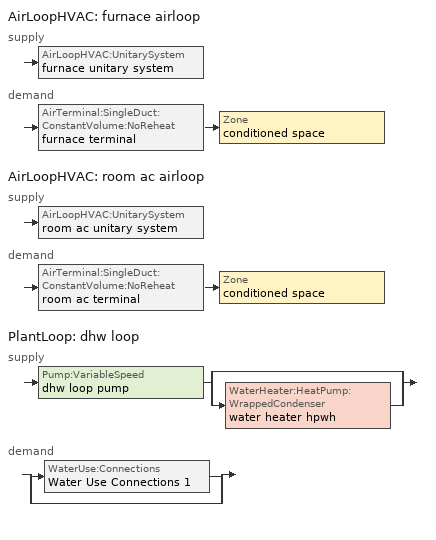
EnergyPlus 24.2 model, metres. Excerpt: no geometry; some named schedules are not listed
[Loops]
AirLoopHVAC 'furnace airloop'
 supply: AirLoopHVAC:UnitarySystem 'furnace unitary system'
 demand: AirTerminal:SingleDuct:ConstantVolume:NoReheat 'furnace terminal' > Zone 'conditioned space'
AirLoopHVAC 'room ac airloop'
 supply: AirLoopHVAC:UnitarySystem 'room ac unitary system'
 demand: AirTerminal:SingleDuct:ConstantVolume:NoReheat 'room ac terminal' > Zone 'conditioned space'
PlantLoop 'dhw loop'
 supply: Pump:VariableSpeed 'dhw loop pump' > split
  | bypass
  | WaterHeater:HeatPump:WrappedCondenser 'water heater hpwh'
 demand: split
  | WaterUse:Connections 'Water Use Connections 1'
  | bypass
[ZoneControl:Thermostat]
conditioned space Thermostat: Zone or ZoneList=conditioned space; Control Type Schedule=conditioned space Thermostat Schedule; Control 1=conditioned space temperature setpoint; Temperature Difference Between Cutout And Setpoint {deltaC}=0
[ThermostatSetpoint:DualSetpoint]
conditioned space temperature setpoint: Heating Setpoint Temperature Schedule=heating setpoint; Cooling Setpoint Temperature Schedule=cooling setpoint
[ZoneHVAC:IdealLoadsAirSystem]
ideal air system: Maximum Heating Supply Air Temperature {C}=50; Minimum Cooling Supply Air Temperature {C}=10; Maximum Heating Supply Air Humidity Ratio {kgWater/kgDryAir}=0.015; Minimum Cooling Supply Air Humidity Ratio {kgWater/kgDryAir}=0.01; Heating Limit=LimitCapacity; Maximum Sensible Heating Capacity {W}=0; Cooling Limit=NoLimit; Dehumidification Control Type=None; Humidification Control Type=None
[AirTerminal:SingleDuct:ConstantVolume:NoReheat] Availability Schedule=Always On Discrete
Name | Maximum Air Flow Rate {m3/s}
room ac terminal | 0.144416
furnace terminal | 1.13079
[Zone equipment]
conditioned space: ideal air system, room ac terminal, furnace terminal
[AirLoopHVAC] Design Return Air Flow Fraction of Supply Air Flow=1
Name | Design Supply Air Flow Rate {m3/s}
furnace airloop | 1.13079
room ac airloop | 0.144416
[Sizing:System] Type of Load to Size On=Sensible; Design Outdoor Air Flow Rate {m3/s}=Autosize; Central Heating Maximum System Air Flow Ratio=0.3; Preheat Design Temperature {C}=7; Preheat Design Humidity Ratio {kgWater/kgDryAir}=0.008; Precool Design Temperature {C}=12.8; Precool Design Humidity Ratio {kgWater/kgDryAir}=0.008; Central Cooling Design Supply Air Temperature {C}=12.8; Central Heating Design Supply Air Temperature {C}=16.7; Type of Zone Sum to Use=NonCoincident; 100% Outdoor Air in Cooling=Yes; 100% Outdoor Air in Heating=Yes; Central Cooling Design Supply Air Humidity Ratio {kgWater/kgDryAir}=0.0085; Central Heating Design Supply Air Humidity Ratio {kgWater/kgDryAir}=0.008; Cooling Supply Air Flow Rate Method=DesignDay; Cooling Supply Air Flow Rate {m3/s}=0; Cooling Supply Air Flow Rate Per Floor Area {m3/s-m2}=0.00996765; Cooling Fraction of Autosized Cooling Supply Air Flow Rate=1; Cooling Supply Air Flow Rate Per Unit Cooling Capacity {m3/s-W}=3.94755e-05; Heating Supply Air Flow Rate Method=DesignDay; Heating Supply Air Flow Rate {m3/s}=0; Heating Supply Air Flow Rate Per Floor Area {m3/s-m2}=0.00996765; Heating Fraction of Autosized Heating Supply Air Flow Rate=1; Heating Fraction of Autosized Cooling Supply Air Flow Rate=1; Heating Supply Air Flow Rate Per Unit Heating Capacity {m3/s-W}=3.15882e-05; System Outdoor Air Method=ZoneSum; Zone Maximum Outdoor Air Fraction=1; Cooling Design Capacity Method=CoolingDesignCapacity; Cooling Design Capacity {W}=Autosize; Cooling Design Capacity Per Floor Area {W/m2}=234.7; Fraction of Autosized Cooling Design Capacity=1; Heating Design Capacity Method=HeatingDesignCapacity; Heating Design Capacity {W}=Autosize; Heating Design Capacity Per Floor Area {W/m2}=157; Fraction of Autosized Heating Design Capacity=1; Central Cooling Capacity Control Method=OnOff; Occupant Diversity=Autosize
furnace airloop; room ac airloop
[AvailabilityManager:Scheduled] Schedule=Always On Discrete
furnace airloop Availability Manager; room ac airloop Availability Manager
[AirLoopHVAC:UnitarySystem] Control Type=Load; Controlling Zone or Thermostat Location=conditioned space; Dehumidification Control Type=None; Availability Schedule=Always On Discrete; Fan Placement=BlowThrough; DX Heating Coil Sizing Ratio=1; Use DOAS DX Cooling Coil=No; Minimum Supply Air Temperature {C}=2; Latent Load Control=SensibleOnlyLoadControl; No Load Supply Air Flow Rate Method=SupplyAirFlowRate; No Load Supply Air Flow Rate {m3/s}=0; No Load Supply Air Flow Rate Control Set To Low Speed=Yes; Maximum Supply Air Temperature {C}=48.8889; Maximum Outdoor Dry-Bulb Temperature for Supplemental Heater Operation {C}=21; Ancillary On-Cycle Electric Power {W}=0; Ancillary Off-Cycle Electric Power {W}=0
Name | Supply Fan | Supply Air Fan Operating Mode Schedule | Heating Coil | Cooling Supply Air Flow Rate Method | Heating Supply Air Flow Rate Method | Heating Supply Air Flow Rate {m3/s} | Cooling Coil | Cooling Supply Air Flow Rate {m3/s}
furnace unitary system | furnace supply fan | furnace auto fan schedule | furnace htg coil | None | SupplyAirFlowRate | 1.13079
room ac unitary system | room ac supply fan | room ac auto fan schedule |  | SupplyAirFlowRate | None |  | room ac clg coil | 0.144416
[Fan:SystemModel] Availability Schedule=Always On Discrete; Speed Control Method=Discrete; Electric Power Minimum Flow Rate Fraction=0.2; Design Pressure Rise {Pa}=500; Motor Efficiency=1; Motor In Air Stream Fraction=1; Design Electric Power Consumption {W}=Autosize; Design Power Sizing Method=PowerPerFlow; Electric Power Per Unit Flow Rate Per Unit Pressure {W/((m3/s)-Pa)}=1.66667; Fan Total Efficiency=0.7; Motor Loss Radiative Fraction=0; Number of Speeds=1
Name | Design Maximum Air Flow Rate {m3/s} | Electric Power Per Unit Flow Rate {W/(m3/s)} | Speed Flow Fraction 1 | Speed Electric Power Fraction 1
furnace supply fan | 1.13079 | 794.58 | 1 | 1
room ac supply fan | 0.144416 | 1e-06 | 1 | 1
water heater fan | 0.0854225 | 97.8923
[Coil:Heating:Fuel]
furnace htg coil: Availability Schedule=Always On Discrete; Fuel Type=NaturalGas; Burner Efficiency=0.925; Nominal Capacity {W}=38490.5; On Cycle Parasitic Electric Load {W}=0; Off Cycle Parasitic Fuel Load {W}=0
[Coil:Cooling:DX:SingleSpeed]
room ac clg coil: Availability Schedule=Always On Discrete; Gross Rated Total Cooling Capacity {W}=3450.33; Gross Rated Sensible Heat Ratio=0.65; Gross Rated Cooling COP {W/W}=3.10481; Rated Air Flow Rate {m3/s}=0.144462; Rated Evaporator Fan Power Per Volume Flow Rate 2017 {W/(m3/s)}=773.3; Rated Evaporator Fan Power Per Volume Flow Rate 2023 {W/(m3/s)}=934.4; Total Cooling Capacity Function of Temperature Curve=Cool-CAP-fT1; Total Cooling Capacity Function of Flow Fraction Curve=Cool-CAP-fFF1; Energy Input Ratio Function of Temperature Curve=Cool-EIR-fT1; Energy Input Ratio Function of Flow Fraction Curve=Cool-EIR-fFF1; Part Load Fraction Correlation Curve=Cool-PLF-fPLR1; Minimum Outdoor Dry-Bulb Temperature for Compressor Operation {C}=-25; Nominal Time for Condensate Removal to Begin {s}=1000; Ratio of Initial Moisture Evaporation Rate and Steady State Latent Capacity=1.5; Maximum Cycling Rate {cycles/hr}=3; Latent Capacity Time Constant {s}=45; Condenser Type=AirCooled; Evaporative Condenser Effectiveness=0.9; Evaporative Condenser Air Flow Rate {m3/s}=Autosize; Evaporative Condenser Pump Rated Power Consumption {W}=Autosize; Crankcase Heater Capacity {W}=0; Maximum Outdoor Dry-Bulb Temperature for Crankcase Heater Operation {C}=10; Basin Heater Capacity {W/K}=0; Basin Heater Setpoint Temperature {C}=2
[PlantLoop]
dhw loop: Fluid Type=Water; Plant Equipment Operation Scheme=dhw loop Operation Schemes; Maximum Loop Temperature {C}=100; Minimum Loop Temperature {C}=0; Maximum Loop Flow Rate {m3/s}=0.01; Minimum Loop Flow Rate {m3/s}=0; Plant Loop Volume {m3}=0.003; Load Distribution Scheme=Optimal; Plant Loop Demand Calculation Scheme=SingleSetpoint; Common Pipe Simulation=None
[Sizing:Plant]
dhw loop: Loop Type=Heating; Design Loop Exit Temperature {C}=51.6667; Loop Design Temperature Difference {deltaC}=5.55556; Sizing Option=NonCoincident; Zone Timesteps in Averaging Window=1; Coincident Sizing Factor Mode=None
[Pump:VariableSpeed]
dhw loop pump: Design Maximum Flow Rate {m3/s}=0.01; Design Pump Head {Pa}=1; Design Power Consumption {W}=0; Motor Efficiency=0.85; Fraction of Motor Inefficiencies to Fluid Stream=0; Coefficient 1 of the Part Load Performance Curve=0; Coefficient 2 of the Part Load Performance Curve=1; Coefficient 3 of the Part Load Performance Curve=0; Coefficient 4 of the Part Load Performance Curve=0; Design Minimum Flow Rate {m3/s}=0; Pump Control Type=Intermittent; Skin Loss Radiative Fraction=0.5; Design Power Sizing Method=PowerPerFlowPerPressure; Design Electric Power per Unit Flow Rate {W/(m3/s)}=348701.1; Design Shaft Power per Unit Flow Rate per Unit Head {W/((m3/s)-Pa)}=1.28205; Design Minimum Flow Rate Fraction=0
[WaterHeater:Stratified]
water heater tank: Tank Volume {m3}=0.27255; Tank Height {m}=1.5975; Tank Shape=VerticalCylinder; Maximum Temperature Limit {C}=90; Heater Priority Control=MasterSlave; Heater 1 Setpoint Temperature Schedule=water heater TopElementSetpoint; Heater 1 Deadband Temperature Difference {deltaC}=18.5; Heater 1 Capacity {W}=4500.11; Heater 1 Height {m}=1.26469; Heater 2 Setpoint Temperature Schedule=water heater BottomElementSetpoint; Heater 2 Deadband Temperature Difference {deltaC}=3.89; Heater 2 Capacity {W}=4500.11; Heater 2 Height {m}=0.332813; Heater Fuel Type=Electricity; Heater Thermal Efficiency=1; Off Cycle Parasitic Fuel Consumption Rate {W}=3; Off Cycle Parasitic Fuel Type=Electricity; Off Cycle Parasitic Heat Fraction to Tank=0; Off Cycle Parasitic Height {m}=0; On Cycle Parasitic Fuel Consumption Rate {W}=3; On Cycle Parasitic Fuel Type=Electricity; On Cycle Parasitic Heat Fraction to Tank=0; On Cycle Parasitic Height {m}=0; Ambient Temperature Indicator=Schedule; Ambient Temperature Schedule=water heater Tamb act; Uniform Skin Loss Coefficient per Unit Area to Ambient Temperature {W/m2-K}=0.92499; Skin Loss Fraction to Zone=1; Off Cycle Flue Loss Coefficient to Ambient Temperature {W/K}=0; Off Cycle Flue Loss Fraction to Zone=1; Use Side Effectiveness=1; Use Side Inlet Height {m}=0; Use Side Outlet Height {m}=Autocalculate; Source Side Effectiveness=1; Source Side Inlet Height {m}=0; Source Side Outlet Height {m}=0; Inlet Mode=Fixed; Use Side Design Flow Rate {m3/s}=0.00453494; Source Side Design Flow Rate {m3/s}=0; Indirect Water Heating Recovery Time {hr}=1.5; Number of Nodes=6; Additional Destratification Conductivity {W/m-K}=0; Node 1 Additional Loss Coefficient {W/K}=0; Node 2 Additional Loss Coefficient {W/K}=0; Node 3 Additional Loss Coefficient {W/K}=0; Node 4 Additional Loss Coefficient {W/K}=0; Node 5 Additional Loss Coefficient {W/K}=0; Node 6 Additional Loss Coefficient {W/K}=0
[WaterHeater:Sizing]
water heater tank: Design Mode=PeakDraw; Time Storage Can Meet Peak Draw {hr}=0.538503; Time for Tank Recovery {hr}=0; Nominal Tank Volume for Autosizing Plant Connections {m3}=1
[WaterHeater:HeatPump:WrappedCondenser]
water heater hpwh: Compressor Setpoint Temperature Schedule=water heater setpoint; Dead Band Temperature Difference {deltaC}=3.89; Condenser Bottom Location {m}=0.0665625; Condenser Top Location {m}=0.865313; Evaporator Air Flow Rate {m3/s}=0.0854225; Inlet Air Configuration=Schedule; Inlet Air Temperature Schedule=water heater Tamb act; Inlet Air Humidity Schedule=water heater RHamb act; Tank=water heater tank; DX Coil=water heater coil; Minimum Inlet Air Temperature for Compressor Operation {C}=5.55556; Maximum Inlet Air Temperature for Compressor Operation {C}=48.8889; Compressor Location=Schedule; Compressor Ambient Temperature Schedule=water heater Tamb act; Fan=water heater fan; Fan Placement=DrawThrough; On Cycle Parasitic Electric Load {W}=0; Off Cycle Parasitic Electric Load {W}=0; Parasitic Heat Rejection Location=Outdoors; Inlet Air Mixer Schedule=Always On Discrete; Tank Element Control Logic=MutuallyExclusive; Control Sensor 1 Height In Stratified Tank {m}=1.26469; Control Sensor 1 Weight=0.75; Control Sensor 2 Height In Stratified Tank {m}=0.465938
[Coil:WaterHeating:AirToWaterHeatPump:Wrapped]
water heater coil: Rated Heating Capacity {W}=2149.38; Rated COP {W/W}=4.299056; Rated Sensible Heat Ratio=0.88; Rated Evaporator Inlet Air Dry-Bulb Temperature {C}=19.7222; Rated Evaporator Inlet Air Wet-Bulb Temperature {C}=13.561; Rated Condenser Water Temperature {C}=48.89; Rated Evaporator Air Flow Rate {m3/s}=0.0854225; Evaporator Fan Power Included in Rated COP=Yes; Crankcase Heater Capacity {W}=0; Maximum Ambient Temperature for Crankcase Heater Operation {C}=0; Evaporator Air Temperature Type for Curve Objects=WetBulbTemperature; Heating Capacity Function of Temperature Curve=HPWH-Cap-fT; Heating Capacity Function of Air Flow Fraction Curve=HPWH-Htg-Cap-FF; Heating COP Function of Temperature Curve=HPWH-COP-fT; Heating COP Function of Air Flow Fraction Curve=HPWH-Htg-COP-FF; Part Load Fraction Correlation Curve=HPWH-COP-fPLR
[SetpointManager:Scheduled]
Setpoint Manager Scheduled 1: Control Variable=Temperature; Schedule=dhw temp
[WaterUse:Connections]
Water Use Connections 1: Drain Water Heat Exchanger Type=None; Drain Water Heat Exchanger Destination=Plant; Water Use Equipment Name 1=dhw fixtures; Water Use Equipment Name 2=dhw distribution waste; Water Use Equipment Name 3=clothes washer; Water Use Equipment Name 4=dishwasher
[WaterUse:Equipment]
Name | Peak Flow Rate {m3/s} | Flow Rate Fraction Schedule | Target Temperature Schedule
dhw fixtures | 3.01418e-05 | hot_water_fixtures | mixed water temperature schedule
dhw distribution waste | 8.18776e-06 | hot_water_fixtures | mixed water temperature schedule
clothes washer | 6.13301e-06 | hot_water_clothes_washer
dishwasher | 4.33983e-06 | hot_water_dishwasher
[PlantEquipmentOperationSchemes]
dhw loop Operation Schemes: Control Scheme Object Type 1=PlantEquipmentOperation:HeatingLoad; Control Scheme Name 1=dhw loop Heating Operation Scheme; Control Scheme Schedule Name 1=Always On Discrete
[PlantEquipmentOperation:HeatingLoad]
dhw loop Heating Operation Scheme: Load Range Lower Limit 1 {W}=0; Load Range Upper Limit 1 {W}=1000000000; Range Equipment List Name 1=dhw loop Heating Equipment List
[PlantEquipmentList]
dhw loop Heating Equipment List: WaterHeater:HeatPump:WrappedCondenser, water heater hpwh
[ElectricLoadCenter:Storage:LiIonNMCBattery]
Vehicle1 li ion: Availability Schedule=Always On Discrete; Radiative Fraction=0; Lifetime Model=None; Number of Cells in Series=15; Number of Strings in Parallel=652; Initial Fractional State of Charge=0.95; DC to DC Charging Efficiency=1; Battery Mass {kg}=1035.54; Battery Surface Area {m2}=6.79322; Battery Specific Heat Capacity {J/kg-K}=1500; Heat Transfer Coefficient Between Battery and Ambient {W/m2-K}=7.5; Fully Charged Cell Voltage {V}=3.342; Cell Voltage at End of Exponential Zone {V}=3.342; Cell Voltage at End of Nominal Zone {V}=3.342; Default Nominal Cell Voltage {V}=3.342; Fully Charged Cell Capacity {Ah}=3.2; Fraction of Cell Capacity Removed at the End of Exponential Zone=0.8075; Fraction of Cell Capacity Removed at the End of Nominal Zone=0.976875; Charge Rate at Which Voltage vs Capacity Curve Was Generated=1; Battery Cell Internal Electrical Resistance {ohms}=0.002
[ElectricLoadCenter:Storage:Converter]
Vehicle1 li ion converter: Availability Schedule=Always On Discrete; Power Conversion Efficiency Method=SimpleFixed; Simple Fixed Efficiency=1; Ancillary Power Consumed In Standby {W}=0; Radiative Fraction=0
[ElectricLoadCenter:Distribution]
Vehicle1 elec load center dist: Electrical Buss Type=AlternatingCurrentWithStorage; Electrical Storage Object=Vehicle1 li ion; Storage Operation Scheme=TrackChargeDischargeSchedules; Storage Converter Object=Vehicle1 li ion converter; Maximum Storage State of Charge Fraction=0.95; Minimum Storage State of Charge Fraction=0.15; Design Storage Control Charge Power {W}=1600; Storage Charge Power Fraction Schedule=electric_vehicle_charging; Design Storage Control Discharge Power {W}=13807.3; Storage Discharge Power Fraction Schedule=electric_vehicle_discharging
[EnergyManagementSystem:GlobalVariable]
furnace_airloop_0_DuctImbalLkExhFanEquivCond
furnace_airloop_0_DuctImbalLkExhFanEquivDZ
furnace_airloop_0_DuctImbalLkSupFanEquivCond
furnace_airloop_0_DuctImbalLkSupFanEquivDZ
furnace_airloop_0_DZ_T
furnace_airloop_0_DZ_W
furnace_airloop_0_RetCondToDZ
furnace_airloop_0_RetCondToRP
furnace_airloop_0_RetLatLkToRP
furnace_airloop_0_RetSensLkToRP
furnace_airloop_0_SupCondToDZ
furnace_airloop_0_SupCondToLv
furnace_airloop_0_SupLatLkToCond
furnace_airloop_0_SupLatLkToDZ
furnace_airloop_0_SupSensLkToCond
furnace_airloop_0_SupSensLkToDZ
furnace_airloop_0_ZoneMixCondToDZ
furnace_airloop_0_ZoneMixDZToCond
furnace_airloop_AH_MFR
furnace_airloop_AH_Tout
furnace_airloop_AH_VFR
furnace_airloop_AH_Wout
furnace_airloop_Fan_RTF
furnace_airloop_RA_T
furnace_airloop_Ra_W
infil_program_Qfan
infil_program_Qinf
natural_vent_program_Qnv
natural_vent_program_Qwhf
room_ac_airloop_Fan_RTF
[EnergyManagementSystem:InternalVariable] Internal Data Type=Fan Maximum Mass Flow Rate
Name | Internal Data Index Key
furnace_airloop_max_sup_fan_mfr | furnace supply fan
room_ac_airloop_max_sup_fan_mfr | room ac supply fan
[EnergyManagementSystem:Sensor]
Name | Output:Variable or Output:Meter Index Key | Output:Variable or Output:Meter
airflow_gain | infil flow | Infiltration Sensible Heat Gain Energy
airflow_gain_1 | natural vent flow | Infiltration Sensible Heat Gain Energy
airflow_gain_2 | whole house fan flow | Infiltration Sensible Heat Gain Energy
airflow_loss | infil flow | Infiltration Sensible Heat Loss Energy
airflow_loss_1 | natural vent flow | Infiltration Sensible Heat Loss Energy
airflow_loss_2 | whole house fan flow | Infiltration Sensible Heat Loss Energy
charge_sch_sensor | electric_vehicle_charging | Schedule Value
clg_load_cond |  | Cooling:EnergyTransfer:Zone:CONDITIONED SPACE
clg_load_duct |  | Cooling:EnergyTransfer:Zone:FURNACE AIRLOOP RET AIR ZONE
clg_sp_s; clg_sp_s_1 | cooling setpoint | Schedule Value
clothes_dryer_exhaust_0_sch_s | clothes_dryer | Schedule Value
conditioned_space_clg_unmet_s | conditioned space | Zone Cooling Setpoint Not Met Time
conditioned_space_htg_unmet_s | conditioned space | Zone Heating Setpoint Not Met Time
cool_season | cooling season schedule | Schedule Value
discharge_sch_sensor | electric_vehicle_discharging | Schedule Value
ducts_conv | furnace airloop_0 RetCondToRP | Other Equipment Convective Heating Energy
ducts_conv_1 | furnace airloop_0 RetLatLkToRP | Other Equipment Convective Heating Energy
ducts_conv_2 | furnace airloop_0 RetSensLkToRP | Other Equipment Convective Heating Energy
ducts_conv_3 | furnace airloop_0 SupCondToLv | Other Equipment Convective Heating Energy
ducts_conv_4 | furnace airloop_0 SupLatLkToCond | Other Equipment Convective Heating Energy
ducts_conv_5 | furnace airloop_0 SupSensLkToCond | Other Equipment Convective Heating Energy
ducts_rad | furnace airloop_0 RetCondToRP | Other Equipment Radiant Heating Energy
ducts_rad_1 | furnace airloop_0 RetLatLkToRP | Other Equipment Radiant Heating Energy
ducts_rad_2 | furnace airloop_0 RetSensLkToRP | Other Equipment Radiant Heating Energy
ducts_rad_3 | furnace airloop_0 SupCondToLv | Other Equipment Radiant Heating Energy
ducts_rad_4 | furnace airloop_0 SupLatLkToCond | Other Equipment Radiant Heating Energy
ducts_rad_5 | furnace airloop_0 SupSensLkToCond | Other Equipment Radiant Heating Energy
duct_mix_gain; duct_mix_gain_1 | conditioned space | Zone Mixing Sensible Heat Gain Energy
duct_mix_loss; duct_mix_loss_1 | conditioned space | Zone Mixing Sensible Heat Loss Energy
fridge_tin_s; tin_s; tin_s_1; water_heater_amb_temp | conditioned space | Zone Mean Air Temperature
furnace_airloop_AH_MFR_s | Node 15 | System Node Mass Flow Rate
furnace_airloop_AH_Tout_s | Node 15 | System Node Temperature
furnace_airloop_AH_VFR_s | Node 15 | System Node Current Density Volume Flow Rate
furnace_airloop_AH_Wout_s | Node 15 | System Node Humidity Ratio
furnace_airloop_Fan_RTF_s | furnace supply fan | Fan Runtime Fraction
furnace_airloop_RA_T_s | Node 18 | System Node Temperature
furnace_airloop_Ra_W_s | Node 18 | System Node Humidity Ratio
furnace_htg_coil_s | furnace htg coil | Heating Coil Heating Energy
furnace_supply_fan_s | furnace supply fan | Fan Electricity Energy
htg_load_cond |  | Heating:EnergyTransfer:Zone:CONDITIONED SPACE
htg_load_duct |  | Heating:EnergyTransfer:Zone:FURNACE AIRLOOP RET AIR ZONE
htg_sp_s; htg_sp_s_1 | heating setpoint | Schedule Value
ig_ee_conv | ceiling fan | Electric Equipment Convective Heating Energy
ig_ee_conv_1 | clothes dryer | Electric Equipment Convective Heating Energy
ig_ee_conv_10 | whole house fan | Electric Equipment Convective Heating Energy
ig_ee_conv_2 | clothes washer | Electric Equipment Convective Heating Energy
ig_ee_conv_3 | cooking range | Electric Equipment Convective Heating Energy
ig_ee_conv_4 | dishwasher | Electric Equipment Convective Heating Energy
ig_ee_conv_5 | fridge | Electric Equipment Convective Heating Energy
ig_ee_conv_6 | misc permanent spa heater | Electric Equipment Convective Heating Energy
ig_ee_conv_7 | misc permanent spa pump | Electric Equipment Convective Heating Energy
ig_ee_conv_8 | misc plug loads | Electric Equipment Convective Heating Energy
ig_ee_conv_9 | misc tv | Electric Equipment Convective Heating Energy
ig_ee_rad | ceiling fan | Electric Equipment Radiant Heating Energy
ig_ee_rad_1 | clothes dryer | Electric Equipment Radiant Heating Energy
ig_ee_rad_10 | whole house fan | Electric Equipment Radiant Heating Energy
ig_ee_rad_2 | clothes washer | Electric Equipment Radiant Heating Energy
ig_ee_rad_3 | cooking range | Electric Equipment Radiant Heating Energy
ig_ee_rad_4 | dishwasher | Electric Equipment Radiant Heating Energy
ig_ee_rad_5 | fridge | Electric Equipment Radiant Heating Energy
ig_ee_rad_6 | misc permanent spa heater | Electric Equipment Radiant Heating Energy
ig_ee_rad_7 | misc permanent spa pump | Electric Equipment Radiant Heating Energy
ig_ee_rad_8 | misc plug loads | Electric Equipment Radiant Heating Energy
ig_ee_rad_9 | misc tv | Electric Equipment Radiant Heating Energy
ig_lgt_conv | interior lighting | Lights Convective Heating Energy
ig_lgt_rad | interior lighting | Lights Radiant Heating Energy
ig_lgt_vis | interior lighting | Lights Visible Radiation Heating Energy
ig_oe_conv | clothes dryer 1 | Other Equipment Convective Heating Energy
ig_oe_conv_1 | cooking range 1 | Other Equipment Convective Heating Energy
ig_oe_conv_2 | general water use latent | Other Equipment Convective Heating Energy
ig_oe_conv_3 | general water use sensible | Other Equipment Convective Heating Energy
ig_oe_conv_4 | water heater energy adjustment1 | Other Equipment Convective Heating Energy
ig_oe_conv_5 | water heater lat | Other Equipment Convective Heating Energy
ig_oe_conv_6 | water heater sens | Other Equipment Convective Heating Energy
ig_oe_rad | clothes dryer 1 | Other Equipment Radiant Heating Energy
ig_oe_rad_1 | cooking range 1 | Other Equipment Radiant Heating Energy
ig_oe_rad_2 | general water use latent | Other Equipment Radiant Heating Energy
ig_oe_rad_3 | general water use sensible | Other Equipment Radiant Heating Energy
ig_oe_rad_4 | water heater energy adjustment1 | Other Equipment Radiant Heating Energy
ig_oe_rad_5 | water heater lat | Other Equipment Radiant Heating Energy
ig_oe_rad_6 | water heater sens | Other Equipment Radiant Heating Energy
ig_ppl_conv | occupants | People Convective Heating Energy
ig_ppl_rad | occupants | People Radiant Heating Energy
im_conv | furniture mass conditioned space 1 | Surface Inside Face Convection Heat Gain Energy
im_conv_1 | partition wall mass | Surface Inside Face Convection Heat Gain Energy
im_ig | furniture mass conditioned space 1 | Surface Inside Face Internal Gains Radiation Heat Gain Energy
im_ig_1 | partition wall mass | Surface Inside Face Internal Gains Radiation Heat Gain Energy
im_lgt | furniture mass conditioned space 1 | Surface Inside Face Lights Radiation Heat Gain Energy
im_lgt_1 | partition wall mass | Surface Inside Face Lights Radiation Heat Gain Energy
im_sol | furniture mass conditioned space 1 | Surface Inside Face Solar Radiation Heat Gain Energy
im_sol_1 | partition wall mass | Surface Inside Face Solar Radiation Heat Gain Energy
im_surf | furniture mass conditioned space 1 | Surface Inside Face Net Surface Thermal Radiation Heat Gain Energy
im_surf_1 | partition wall mass | Surface Inside Face Net Surface Thermal Radiation Heat Gain Energy
mech_vent_bath_fan_0_sch_s | mech vent bath fan 0 schedule | Schedule Value
mech_vent_range_fan_0_sch_s | mech vent range fan 0 schedule | Schedule Value
mv_conv | mech vent bath fan 0 | Electric Equipment Convective Heating Energy
mv_conv_1 | mech vent house fan | Electric Equipment Convective Heating Energy
mv_conv_2 | mech vent house fan cfis | Electric Equipment Convective Heating Energy
mv_conv_3 | mech vent range fan 0 | Electric Equipment Convective Heating Energy
mv_conv_4 | mech vent house fan latent load | Other Equipment Convective Heating Energy
mv_conv_5 | mech vent house fan sensible load | Other Equipment Convective Heating Energy
mv_rad | mech vent bath fan 0 | Electric Equipment Radiant Heating Energy
mv_rad_1 | mech vent house fan | Electric Equipment Radiant Heating Energy
mv_rad_2 | mech vent house fan cfis | Electric Equipment Radiant Heating Energy
mv_rad_3 | mech vent range fan 0 | Electric Equipment Radiant Heating Energy
mv_rad_4 | mech vent house fan latent load | Other Equipment Radiant Heating Energy
mv_rad_5 | mech vent house fan sensible load | Other Equipment Radiant Heating Energy
natural_vent_s | natural vent schedule | Schedule Value
out_pb_s |  | Site Outdoor Air Barometric Pressure
out_wt_s |  | Site Outdoor Air Humidity Ratio
room_ac_airloop_Fan_RTF_s | room ac supply fan | Fan Runtime Fraction
room_ac_clg_coil_s | room ac clg coil | Cooling Coil Total Cooling Energy
room_ac_supply_fan_s | room ac supply fan | Fan Electricity Energy
site_temp | Environment | Site Outdoor Air Drybulb Temperature
site_vw_s |  | Site Wind Speed
soc_sensor | Vehicle1 li ion | Electric Storage Charge Fraction
ss_back_out | Window1 | Surface Window Shortwave from Zone Back Out Window Heat Transfer Rate
ss_back_out_1 | Window10 | Surface Window Shortwave from Zone Back Out Window Heat Transfer Rate
ss_back_out_10 | Window6 | Surface Window Shortwave from Zone Back Out Window Heat Transfer Rate
ss_back_out_11 | Window7 | Surface Window Shortwave from Zone Back Out Window Heat Transfer Rate
ss_back_out_12 | Window8 | Surface Window Shortwave from Zone Back Out Window Heat Transfer Rate
ss_back_out_13 | Window9 | Surface Window Shortwave from Zone Back Out Window Heat Transfer Rate
ss_back_out_2 | Window11 | Surface Window Shortwave from Zone Back Out Window Heat Transfer Rate
ss_back_out_3 | Window12 | Surface Window Shortwave from Zone Back Out Window Heat Transfer Rate
ss_back_out_4 | Window13 | Surface Window Shortwave from Zone Back Out Window Heat Transfer Rate
ss_back_out_5 | Window14 | Surface Window Shortwave from Zone Back Out Window Heat Transfer Rate
ss_back_out_6 | Window2 | Surface Window Shortwave from Zone Back Out Window Heat Transfer Rate
ss_back_out_7 | Window3 | Surface Window Shortwave from Zone Back Out Window Heat Transfer Rate
ss_back_out_8 | Window4 | Surface Window Shortwave from Zone Back Out Window Heat Transfer Rate
ss_back_out_9 | Window5 | Surface Window Shortwave from Zone Back Out Window Heat Transfer Rate
ss_conv | Door1 | Surface Inside Face Convection Heat Gain Energy
ss_conv_1 | Window1 | Surface Inside Face Convection Heat Gain Energy
ss_conv_10 | Window5 | Surface Inside Face Convection Heat Gain Energy
ss_conv_11 | Window6 | Surface Inside Face Convection Heat Gain Energy
ss_conv_12 | Window7 | Surface Inside Face Convection Heat Gain Energy
ss_conv_13 | Window8 | Surface Inside Face Convection Heat Gain Energy
ss_conv_14 | Window9 | Surface Inside Face Convection Heat Gain Energy
ss_conv_2 | Window10 | Surface Inside Face Convection Heat Gain Energy
ss_conv_3 | Window11 | Surface Inside Face Convection Heat Gain Energy
ss_conv_4 | Window12 | Surface Inside Face Convection Heat Gain Energy
ss_conv_5 | Window13 | Surface Inside Face Convection Heat Gain Energy
ss_conv_6 | Window14 | Surface Inside Face Convection Heat Gain Energy
ss_conv_7 | Window2 | Surface Inside Face Convection Heat Gain Energy
ss_conv_8 | Window3 | Surface Inside Face Convection Heat Gain Energy
ss_conv_9 | Window4 | Surface Inside Face Convection Heat Gain Energy
ss_ig | Door1 | Surface Inside Face Internal Gains Radiation Heat Gain Energy
ss_ig_1 | Window1 | Surface Inside Face Internal Gains Radiation Heat Gain Energy
ss_ig_10 | Window5 | Surface Inside Face Internal Gains Radiation Heat Gain Energy
ss_ig_11 | Window6 | Surface Inside Face Internal Gains Radiation Heat Gain Energy
ss_ig_12 | Window7 | Surface Inside Face Internal Gains Radiation Heat Gain Energy
ss_ig_13 | Window8 | Surface Inside Face Internal Gains Radiation Heat Gain Energy
ss_ig_14 | Window9 | Surface Inside Face Internal Gains Radiation Heat Gain Energy
ss_ig_2 | Window10 | Surface Inside Face Internal Gains Radiation Heat Gain Energy
ss_ig_3 | Window11 | Surface Inside Face Internal Gains Radiation Heat Gain Energy
ss_ig_4 | Window12 | Surface Inside Face Internal Gains Radiation Heat Gain Energy
ss_ig_5 | Window13 | Surface Inside Face Internal Gains Radiation Heat Gain Energy
ss_ig_6 | Window14 | Surface Inside Face Internal Gains Radiation Heat Gain Energy
ss_ig_7 | Window2 | Surface Inside Face Internal Gains Radiation Heat Gain Energy
ss_ig_8 | Window3 | Surface Inside Face Internal Gains Radiation Heat Gain Energy
ss_ig_9 | Window4 | Surface Inside Face Internal Gains Radiation Heat Gain Energy
ss_lgt | Door1 | Surface Inside Face Lights Radiation Heat Gain Energy
ss_sol | Door1 | Surface Inside Face Solar Radiation Heat Gain Energy
ss_surf | Door1 | Surface Inside Face Net Surface Thermal Radiation Heat Gain Energy
ss_surf_1 | Window1 | Surface Inside Face Net Surface Thermal Radiation Heat Gain Energy
ss_surf_10 | Window5 | Surface Inside Face Net Surface Thermal Radiation Heat Gain Energy
ss_surf_11 | Window6 | Surface Inside Face Net Surface Thermal Radiation Heat Gain Energy
ss_surf_12 | Window7 | Surface Inside Face Net Surface Thermal Radiation Heat Gain Energy
ss_surf_13 | Window8 | Surface Inside Face Net Surface Thermal Radiation Heat Gain Energy
ss_surf_14 | Window9 | Surface Inside Face Net Surface Thermal Radiation Heat Gain Energy
ss_surf_2 | Window10 | Surface Inside Face Net Surface Thermal Radiation Heat Gain Energy
ss_surf_3 | Window11 | Surface Inside Face Net Surface Thermal Radiation Heat Gain Energy
ss_surf_4 | Window12 | Surface Inside Face Net Surface Thermal Radiation Heat Gain Energy
ss_surf_5 | Window13 | Surface Inside Face Net Surface Thermal Radiation Heat Gain Energy
ss_surf_6 | Window14 | Surface Inside Face Net Surface Thermal Radiation Heat Gain Energy
ss_surf_7 | Window2 | Surface Inside Face Net Surface Thermal Radiation Heat Gain Energy
ss_surf_8 | Window3 | Surface Inside Face Net Surface Thermal Radiation Heat Gain Energy
ss_surf_9 | Window4 | Surface Inside Face Net Surface Thermal Radiation Heat Gain Energy
ss_trans_in | Window1 | Surface Window Transmitted Solar Radiation Rate
ss_trans_in_1 | Window10 | Surface Window Transmitted Solar Radiation Rate
ss_trans_in_10 | Window6 | Surface Window Transmitted Solar Radiation Rate
ss_trans_in_11 | Window7 | Surface Window Transmitted Solar Radiation Rate
ss_trans_in_12 | Window8 | Surface Window Transmitted Solar Radiation Rate
ss_trans_in_13 | Window9 | Surface Window Transmitted Solar Radiation Rate
ss_trans_in_2 | Window11 | Surface Window Transmitted Solar Radiation Rate
ss_trans_in_3 | Window12 | Surface Window Transmitted Solar Radiation Rate
ss_trans_in_4 | Window13 | Surface Window Transmitted Solar Radiation Rate
ss_trans_in_5 | Window14 | Surface Window Transmitted Solar Radiation Rate
ss_trans_in_6 | Window2 | Surface Window Transmitted Solar Radiation Rate
ss_trans_in_7 | Window3 | Surface Window Transmitted Solar Radiation Rate
ss_trans_in_8 | Window4 | Surface Window Transmitted Solar Radiation Rate
ss_trans_in_9 | Window5 | Surface Window Transmitted Solar Radiation Rate
ss_trans_out | Window1 | Surface Inside Face Initial Transmitted Diffuse Transmitted Out Window Solar Radiation Rate
ss_trans_out_1 | Window10 | Surface Inside Face Initial Transmitted Diffuse Transmitted Out Window Solar Radiation Rate
ss_trans_out_10 | Window6 | Surface Inside Face Initial Transmitted Diffuse Transmitted Out Window Solar Radiation Rate
ss_trans_out_11 | Window7 | Surface Inside Face Initial Transmitted Diffuse Transmitted Out Window Solar Radiation Rate
ss_trans_out_12 | Window8 | Surface Inside Face Initial Transmitted Diffuse Transmitted Out Window Solar Radiation Rate
ss_trans_out_13 | Window9 | Surface Inside Face Initial Transmitted Diffuse Transmitted Out Window Solar Radiation Rate
ss_trans_out_2 | Window11 | Surface Inside Face Initial Transmitted Diffuse Transmitted Out Window Solar Radiation Rate
ss_trans_out_3 | Window12 | Surface Inside Face Initial Transmitted Diffuse Transmitted Out Window Solar Radiation Rate
ss_trans_out_4 | Window13 | Surface Inside Face Initial Transmitted Diffuse Transmitted Out Window Solar Radiation Rate
ss_trans_out_5 | Window14 | Surface Inside Face Initial Transmitted Diffuse Transmitted Out Window Solar Radiation Rate
ss_trans_out_6 | Window2 | Surface Inside Face Initial Transmitted Diffuse Transmitted Out Window Solar Radiation Rate
ss_trans_out_7 | Window3 | Surface Inside Face Initial Transmitted Diffuse Transmitted Out Window Solar Radiation Rate
ss_trans_out_8 | Window4 | Surface Inside Face Initial Transmitted Diffuse Transmitted Out Window Solar Radiation Rate
ss_trans_out_9 | Window5 | Surface Inside Face Initial Transmitted Diffuse Transmitted Out Window Solar Radiation Rate
s_conv | Floor1 | Surface Inside Face Convection Heat Gain Energy
s_conv_1 | Floor2 | Surface Inside Face Convection Heat Gain Energy
s_conv_10 | Wall8 | Surface Inside Face Convection Heat Gain Energy
s_conv_2 | inferred conditioned ceiling | Surface Inside Face Convection Heat Gain Energy
s_conv_3 | inferred conditioned floor | Surface Inside Face Convection Heat Gain Energy
s_conv_4 | Roof1 | Surface Inside Face Convection Heat Gain Energy
s_conv_5 | Wall3 | Surface Inside Face Convection Heat Gain Energy
s_conv_6 | Wall4 | Surface Inside Face Convection Heat Gain Energy
s_conv_7 | Wall5 | Surface Inside Face Convection Heat Gain Energy
s_conv_8 | Wall6 | Surface Inside Face Convection Heat Gain Energy
s_conv_9 | Wall7 | Surface Inside Face Convection Heat Gain Energy
s_ig | Floor1 | Surface Inside Face Internal Gains Radiation Heat Gain Energy
s_ig_1 | Floor2 | Surface Inside Face Internal Gains Radiation Heat Gain Energy
s_ig_10 | Wall8 | Surface Inside Face Internal Gains Radiation Heat Gain Energy
s_ig_2 | inferred conditioned ceiling | Surface Inside Face Internal Gains Radiation Heat Gain Energy
s_ig_3 | inferred conditioned floor | Surface Inside Face Internal Gains Radiation Heat Gain Energy
s_ig_4 | Roof1 | Surface Inside Face Internal Gains Radiation Heat Gain Energy
s_ig_5 | Wall3 | Surface Inside Face Internal Gains Radiation Heat Gain Energy
s_ig_6 | Wall4 | Surface Inside Face Internal Gains Radiation Heat Gain Energy
s_ig_7 | Wall5 | Surface Inside Face Internal Gains Radiation Heat Gain Energy
s_ig_8 | Wall6 | Surface Inside Face Internal Gains Radiation Heat Gain Energy
s_ig_9 | Wall7 | Surface Inside Face Internal Gains Radiation Heat Gain Energy
s_lgt | Floor1 | Surface Inside Face Lights Radiation Heat Gain Energy
s_lgt_1 | Floor2 | Surface Inside Face Lights Radiation Heat Gain Energy
s_lgt_10 | Wall8 | Surface Inside Face Lights Radiation Heat Gain Energy
s_lgt_2 | inferred conditioned ceiling | Surface Inside Face Lights Radiation Heat Gain Energy
s_lgt_3 | inferred conditioned floor | Surface Inside Face Lights Radiation Heat Gain Energy
s_lgt_4 | Roof1 | Surface Inside Face Lights Radiation Heat Gain Energy
s_lgt_5 | Wall3 | Surface Inside Face Lights Radiation Heat Gain Energy
s_lgt_6 | Wall4 | Surface Inside Face Lights Radiation Heat Gain Energy
s_lgt_7 | Wall5 | Surface Inside Face Lights Radiation Heat Gain Energy
s_lgt_8 | Wall6 | Surface Inside Face Lights Radiation Heat Gain Energy
s_lgt_9 | Wall7 | Surface Inside Face Lights Radiation Heat Gain Energy
s_sol | Floor1 | Surface Inside Face Solar Radiation Heat Gain Energy
s_sol_1 | Floor2 | Surface Inside Face Solar Radiation Heat Gain Energy
s_sol_10 | Wall8 | Surface Inside Face Solar Radiation Heat Gain Energy
s_sol_2 | inferred conditioned ceiling | Surface Inside Face Solar Radiation Heat Gain Energy
s_sol_3 | inferred conditioned floor | Surface Inside Face Solar Radiation Heat Gain Energy
s_sol_4 | Roof1 | Surface Inside Face Solar Radiation Heat Gain Energy
s_sol_5 | Wall3 | Surface Inside Face Solar Radiation Heat Gain Energy
s_sol_6 | Wall4 | Surface Inside Face Solar Radiation Heat Gain Energy
s_sol_7 | Wall5 | Surface Inside Face Solar Radiation Heat Gain Energy
s_sol_8 | Wall6 | Surface Inside Face Solar Radiation Heat Gain Energy
s_sol_9 | Wall7 | Surface Inside Face Solar Radiation Heat Gain Energy
s_surf | Floor1 | Surface Inside Face Net Surface Thermal Radiation Heat Gain Energy
s_surf_1 | Floor2 | Surface Inside Face Net Surface Thermal Radiation Heat Gain Energy
s_surf_10 | Wall8 | Surface Inside Face Net Surface Thermal Radiation Heat Gain Energy
s_surf_2 | inferred conditioned ceiling | Surface Inside Face Net Surface Thermal Radiation Heat Gain Energy
s_surf_3 | inferred conditioned floor | Surface Inside Face Net Surface Thermal Radiation Heat Gain Energy
s_surf_4 | Roof1 | Surface Inside Face Net Surface Thermal Radiation Heat Gain Energy
s_surf_5 | Wall3 | Surface Inside Face Net Surface Thermal Radiation Heat Gain Energy
s_surf_6 | Wall4 | Surface Inside Face Net Surface Thermal Radiation Heat Gain Energy
s_surf_7 | Wall5 | Surface Inside Face Net Surface Thermal Radiation Heat Gain Energy
s_surf_8 | Wall6 | Surface Inside Face Net Surface Thermal Radiation Heat Gain Energy
s_surf_9 | Wall7 | Surface Inside Face Net Surface Thermal Radiation Heat Gain Energy
tout_s | conditioned space | Zone Outdoor Air Drybulb Temperature
water_heater_amb_rh | conditioned space | Zone Air Relative Humidity
water_heater_coil_energy | water heater coil | Cooling Coil Water Heating Electricity Rate
water_heater_fan_energy; water_heater_fan_pwr | water heater fan | Fan Electricity Rate
water_heater_lat_cool | water heater coil | Cooling Coil Latent Cooling Rate
water_heater_sens_cool | water heater coil | Cooling Coil Sensible Cooling Rate
water_heater_tank_energy | water heater tank | Water Heater Electricity Rate
water_heater_tank_off_cycle_parasitic | water heater tank | Water Heater Off Cycle Parasitic Electricity Rate
water_heater_tank_on_cycle_parasitic | water heater tank | Water Heater On Cycle Parasitic Electricity Rate
water_heater_tl | water heater tank | Water Heater Heat Loss Rate
water_heater_T_set | water heater setpoint | Schedule Value
win_s | conditioned space | Zone Air Humidity Ratio
[EnergyManagementSystem:Actuator]
Name | Actuated Component Unique | Actuated Component Type | Actuated Component Control Type
battery_charge_power_act | Vehicle1 elec load center dist | Electrical Storage | Power Charge Rate
battery_discharge_power_act | Vehicle1 elec load center dist | Electrical Storage | Power Draw Rate
crawlspace_vented_1_duct_leakage_imbalance_infil_flow_act | crawlspace_vented 1 duct leakage imbalance infil flow | Zone Infiltration | Air Exchange Flow Rate
fridge_schedule_act | fridge schedule | Schedule:Constant | Schedule Value
furnace_airloop_0_RetCondToDZ_act | furnace airloop_0 RetCondToDZ | OtherEquipment | Power Level
furnace_airloop_0_RetCondToRP_act | furnace airloop_0 RetCondToRP | OtherEquipment | Power Level
furnace_airloop_0_RetLatLkToRP_act | furnace airloop_0 RetLatLkToRP | OtherEquipment | Power Level
furnace_airloop_0_RetSensLkToRP_act | furnace airloop_0 RetSensLkToRP | OtherEquipment | Power Level
furnace_airloop_0_SupCondToDZ_act | furnace airloop_0 SupCondToDZ | OtherEquipment | Power Level
furnace_airloop_0_SupCondToLv_act | furnace airloop_0 SupCondToLv | OtherEquipment | Power Level
furnace_airloop_0_SupLatLkToCond_act | furnace airloop_0 SupLatLkToCond | OtherEquipment | Power Level
furnace_airloop_0_SupLatLkToDZ_act | furnace airloop_0 SupLatLkToDZ | OtherEquipment | Power Level
furnace_airloop_0_SupSensLkToCond_act | furnace airloop_0 SupSensLkToCond | OtherEquipment | Power Level
furnace_airloop_0_SupSensLkToDZ_act | furnace airloop_0 SupSensLkToDZ | OtherEquipment | Power Level
furnace_airloop_0_ZoneMixCondToDZ_mix_act | furnace airloop_0 ZoneMixCondToDZ mix | ZoneMixing | Air Exchange Flow Rate
furnace_airloop_0_ZoneMixDZToCond_mix_act | furnace airloop_0 ZoneMixDZToCond mix | ZoneMixing | Air Exchange Flow Rate
infil_flow_act | infil flow | Zone Infiltration | Air Exchange Flow Rate
mech_vent_house_fan_cfis_act | mech vent house fan cfis | ElectricEquipment | Electricity Rate
mech_vent_house_fan_latent_load_act | mech vent house fan latent load | OtherEquipment | Power Level
mech_vent_house_fan_sensible_load_act | mech vent house fan sensible load | OtherEquipment | Power Level
natural_vent_flow_act | natural vent flow | Zone Infiltration | Air Exchange Flow Rate
water_heater_HPWHSchedOverride | water heater setpoint | Schedule:Constant | Schedule Value
water_heater_hpwh_ec_adj_act | water heater energy adjustment1 | OtherEquipment | Power Level
water_heater_lat_act | water heater lat | OtherEquipment | Power Level
water_heater_LESchedOverride | water heater BottomElementSetpoint | Schedule:Constant | Schedule Value
water_heater_RHamb_act | water heater RHamb act | Schedule:Constant | Schedule Value
water_heater_sens_act | water heater sens | OtherEquipment | Power Level
water_heater_Tamb_act | water heater Tamb act | Schedule:Constant | Schedule Value
water_heater_UESchedOverride | water heater TopElementSetpoint | Schedule:Constant | Schedule Value
whole_house_fan_act | whole house fan | ElectricEquipment | Electricity Rate
whole_house_fan_flow_act | whole house fan flow | Zone Infiltration | Air Exchange Flow Rate
[EnergyManagementSystem:Program]
component_loads_program: Set loads_htg_walls = 0; Set loads_htg_rim_joists = 0; Set loads_htg_foundation_walls = 0; Set loads_htg_floors = 0; Set loads_htg_slabs = 0; Set loads_htg_ceilings = 0; Set loads_htg_roofs = 0; Set loads_htg_windows_conduction = 0; Set loads_htg_windows_solar = 0; Set loads_htg_doors = 0; Set loads_htg_skylights_conduction = 0; Set loads_htg_skylights_solar = 0; Set loads_htg_internal_mass = 0; Set loads_htg_intgains = 0; Set loads_htg_lighting = 0; Set loads_htg_infil = 0; Set loads_htg_mechvent = 0; Set loads_htg_natvent = 0; Set loads_htg_whf = 0; Set loads_htg_ducts = 0; Set loads_clg_walls = 0; Set loads_clg_rim_joists = 0; Set loads_clg_foundation_walls = 0; Set loads_clg_floors = 0; Set loads_clg_slabs = 0; Set loads_clg_ceilings = 0; Set loads_clg_roofs = 0; Set loads_clg_windows_conduction = 0; Set loads_clg_windows_solar = 0; Set loads_clg_doors = 0; Set loads_clg_skylights_conduction = 0; Set loads_clg_skylights_solar = 0; Set loads_clg_internal_mass = 0; Set loads_clg_intgains = 0; Set loads_clg_lighting = 0; Set loads_clg_infil = 0; Set loads_clg_mechvent = 0; Set loads_clg_natvent = 0; Set loads_clg_whf = 0; Set loads_clg_ducts = 0; Set hr_walls = 0; Set hr_walls = hr_walls + s_conv_5 + s_ig_5 + s_sol_5 + s_lgt_5 + s_surf_5; Set hr_walls = hr_walls + s_conv_6 + s_ig_6 + s_sol_6 + s_lgt_6 + s_surf_6; Set hr_walls = hr_walls + s_conv_7 + s_ig_7 + s_sol_7 + s_lgt_7 + s_surf_7; Set hr_walls = hr_walls + s_conv_8 + s_ig_8 + s_sol_8 + s_lgt_8 + s_surf_8; Set hr_walls = hr_walls + s_conv_9 + s_ig_9 + s_sol_9 + s_lgt_9 + s_surf_9; Set hr_walls = hr_walls + s_conv_10 + s_ig_10 + s_sol_10 + s_lgt_10 + s_surf_10; Set hr_rim_joists = 0; Set hr_foundation_walls = 0; Set hr_floors = 0; Set hr_floors = hr_floors + s_conv + s_ig + s_sol + s_lgt + s_surf; Set hr_floors = hr_floors + s_conv_1 + s_ig_1 + s_sol_1 + s_lgt_1 + s_surf_1; Set hr_slabs = 0; Set hr_ceilings = 0; Set hr_roofs = 0; Set hr_roofs = hr_roofs + s_conv_4 + s_ig_4 + s_sol_4 + s_lgt_4 + s_surf_4; Set hr_windows_conduction = 0; Set hr_windows_conduction = hr_windows_conduction + ss_conv_1; Set hr_windows_conduction = hr_windows_conduction + ss_ig_1; Set hr_windows_conduction = hr_windows_conduction + ss_surf_1; Set hr_windows_conduction = hr_windows_conduction + ss_conv_2; Set hr_windows_conduction = hr_windows_conduction + ss_ig_2; Set hr_windows_conduction = hr_windows_conduction + ss_surf_2; Set hr_windows_conduction = hr_windows_conduction + ss_conv_3; Set hr_windows_conduction = hr_windows_conduction + ss_ig_3; Set hr_windows_conduction = hr_windows_conduction + ss_surf_3; Set hr_windows_conduction = hr_windows_conduction + ss_conv_4; Set hr_windows_conduction = hr_windows_conduction + ss_ig_4; Set hr_windows_conduction = hr_windows_conduction + ss_surf_4; Set hr_windows_conduction = hr_windows_conduction + ss_conv_5; Set hr_windows_conduction = hr_windows_conduction + ss_ig_5; Set hr_windows_conduction = hr_windows_conduction + ss_surf_5; Set hr_windows_conduction = hr_windows_conduction + ss_conv_6; Set hr_windows_conduction = hr_windows_conduction + ss_ig_6; Set hr_windows_conduction = hr_windows_conduction + ss_surf_6; Set hr_windows_conduction = hr_windows_conduction + ss_conv_7; Set hr_windows_conduction = hr_windows_conduction + ss_ig_7; Set hr_windows_conduction = hr_windows_conduction + ss_surf_7; Set hr_windows_conduction = hr_windows_conduction + ss_conv_8; Set hr_windows_conduction = hr_windows_conduction + ss_ig_8; Set hr_windows_conduction = hr_windows_conduction + ss_surf_8; Set hr_windows_conduction = hr_windows_conduction + ss_conv_9; Set hr_windows_conduction = hr_windows_conduction + ss_ig_9; Set hr_windows_conduction = hr_windows_conduction + ss_surf_9; Set hr_windows_conduction = hr_windows_conduction + ss_conv_10; Set hr_windows_conduction = hr_windows_conduction + ss_ig_10; Set hr_windows_conduction = hr_windows_conduction + ss_surf_10; Set hr_windows_conduction = hr_windows_conduction + ss_conv_11; Set hr_windows_conduction = hr_windows_conduction + ss_ig_11; Set hr_windows_conduction = hr_windows_conduction + ss_surf_11; Set hr_windows_conduction = hr_windows_conduction + ss_conv_12; Set hr_windows_conduction = hr_windows_conduction + ss_ig_12; Set hr_windows_conduction = hr_windows_conduction + ss_surf_12; Set hr_windows_conduction = hr_windows_conduction + ss_conv_13; Set hr_windows_conduction = hr_windows_conduction + ss_ig_13; Set hr_windows_conduction = hr_windows_conduction + ss_surf_13; Set hr_windows_conduction = hr_windows_conduction + ss_conv_14; Set hr_windows_conduction = hr_windows_conduction + ss_ig_14; Set hr_windows_conduction = hr_windows_conduction + ss_surf_14; Set hr_windows_solar = 0; Set hr_windows_solar = hr_windows_solar - ss_trans_in * ZoneTimestep * 3600 + ss_back_out * ZoneTimestep * 3600 + ss_trans_out * ZoneTimestep * 3600; Set hr_windows_solar = hr_windows_solar - ss_trans_in_1 * ZoneTimestep * 3600 + ss_back_out_1 * ZoneTimestep * 3600 + ss_trans_out_1 * ZoneTimestep * 3600; Set hr_windows_solar = hr_windows_solar - ss_trans_in_2 * ZoneTimestep * 3600 + ss_back_out_2 * ZoneTimestep * 3600 + ss_trans_out_2 * ZoneTimestep * 3600; Set hr_windows_solar = hr_windows_solar - ss_trans_in_3 * ZoneTimestep * 3600 + ss_back_out_3 * ZoneTimestep * 3600 + ss_trans_out_3 * ZoneTimestep * 3600; Set hr_windows_solar = hr_windows_solar - ss_trans_in_4 * ZoneTimestep * 3600 + ss_back_out_4 * ZoneTimestep * 3600 + ss_trans_out_4 * ZoneTimestep * 3600; Set hr_windows_solar = hr_windows_solar - ss_trans_in_5 * ZoneTimestep * 3600 + ss_back_out_5 * ZoneTimestep * 3600 + ss_trans_out_5 * ZoneTimestep * 3600; Set hr_windows_solar = hr_windows_solar - ss_trans_in_6 * ZoneTimestep * 3600 + ss_back_out_6 * ZoneTimestep * 3600 + ss_trans_out_6 * ZoneTimestep * 3600; Set hr_windows_solar = hr_windows_solar - ss_trans_in_7 * ZoneTimestep * 3600 + ss_back_out_7 * ZoneTimestep * 3600 + ss_trans_out_7 * ZoneTimestep * 3600; Set hr_windows_solar = hr_windows_solar - ss_trans_in_8 * ZoneTimestep * 3600 + ss_back_out_8 * ZoneTimestep * 3600 + ss_trans_out_8 * ZoneTimestep * 3600; Set hr_windows_solar = hr_windows_solar - ss_trans_in_9 * ZoneTimestep * 3600 + ss_back_out_9 * ZoneTimestep * 3600 + ss_trans_out_9 * ZoneTimestep * 3600; Set hr_windows_solar = hr_windows_solar - ss_trans_in_10 * ZoneTimestep * 3600 + ss_back_out_10 * ZoneTimestep * 3600 + ss_trans_out_10 * ZoneTimestep * 3600; Set hr_windows_solar = hr_windows_solar - ss_trans_in_11 * ZoneTimestep * 3600 + ss_back_out_11 * ZoneTimestep * 3600 + ss_trans_out_11 * ZoneTimestep * 3600; Set hr_windows_solar = hr_windows_solar - ss_trans_in_12 * ZoneTimestep * 3600 + ss_back_out_12 * ZoneTimestep * 3600 + ss_trans_out_12 * ZoneTimestep * 3600; Set hr_windows_solar = hr_windows_solar - ss_trans_in_13 * ZoneTimestep * 3600 + ss_back_out_13 * ZoneTimestep * 3600 + ss_trans_out_13 * ZoneTimestep * 3600; Set hr_doors = 0; Set hr_doors = hr_doors + ss_sol; Set hr_doors = hr_doors + ss_lgt; Set hr_doors = hr_doors + ss_conv; Set hr_doors = hr_doors + ss_ig; Set hr_doors = hr_doors + ss_surf; Set hr_skylights_conduction = 0; Set hr_skylights_solar = 0; Set hr_internal_mass = 0; Set hr_internal_mass = hr_internal_mass + s_conv_2 + s_ig_2 + s_sol_2 + s_lgt_2 + s_surf_2; Set hr_internal_mass = hr_internal_mass + s_conv_3 + s_ig_3 + s_sol_3 + s_lgt_3 + s_surf_3; Set hr_internal_mass = hr_internal_mass + im_conv + im_ig + im_sol + im_lgt + im_surf; Set hr_internal_mass = hr_internal_mass + im_conv_1 + im_ig_1 + im_sol_1 + im_lgt_1 + im_surf_1; Set hr_intgains = 0; Set hr_intgains = hr_intgains - ig_ee_conv - ig_ee_rad - ig_ee_conv_1 - ig_ee_rad_1 - ig_ee_conv_2 - ig_ee_rad_2 - ig_ee_conv_3 - ig_ee_rad_3 - ig_ee_conv_4 - ig_ee_rad_4 - ig_ee_conv_5 - ig_ee_rad_5 - ig_ee_conv_6 - ig_ee_rad_6 - ig_ee_conv_7 - ig_ee_rad_7 - ig_ee_conv_8 - ig_ee_rad_8 - ig_ee_conv_9 - ig_ee_rad_9 - ig_ee_conv_10 - ig_ee_rad_10 - ig_oe_conv - ig_oe_rad - ig_oe_conv_1 - ig_oe_rad_1 - ig_oe_conv_2 - ig_oe_rad_2 - ig_oe_conv_3 - ig_oe_rad_3 - ig_oe_conv_4 - ig_oe_rad_4 - ig_oe_conv_5 - ig_oe_rad_5 - ig_oe_conv_6 - ig_oe_rad_6 - ig_ppl_conv - ig_ppl_rad; Set hr_lighting = 0; Set hr_lighting = hr_lighting - ig_lgt_conv - ig_lgt_rad - ig_lgt_vis; Set hr_infil = 0; Set hr_infil = hr_infil - airflow_gain + airflow_loss; Set hr_natvent = 0; Set hr_natvent = hr_natvent - airflow_gain_1 + airflow_loss_1; Set hr_whf = 0; Set hr_whf = hr_whf - airflow_gain_2 + airflow_loss_2; Set hr_mechvent = 0; Set hr_mechvent = hr_mechvent - mv_conv - mv_rad - mv_conv_1 - mv_rad_1 - mv_conv_2 - mv_rad_2 - mv_conv_3 - mv_rad_3 - mv_conv_4 - mv_rad_4 - mv_conv_5 - mv_rad_5; Set hr_ducts = 0; Set hr_ducts = hr_ducts - ducts_conv - ducts_rad - ducts_conv_1 - ducts_rad_1 - ducts_conv_2 - ducts_rad_2 - ducts_conv_3 - ducts_rad_3 - ducts_conv_4 - ducts_rad_4 - ducts_conv_5 - ducts_rad_5; Set hr_ducts = hr_ducts + (duct_mix_loss_1 - duct_mix_gain_1); Set htg_mode = 0; Set clg_mode = 0; If (htg_load_cond > 0); Set htg_mode = 1.0; ElseIf (clg_load_cond > 0); Set clg_mode = 0.2; Else; Set htg_season = 0; Set clg_season = 0; If ((DayOfYear >= 1) && (DayOfYear <= 365)); Set clg_season = 1; EndIf; If ((DayOfYear >= 1) && (DayOfYear <= 365)); Set htg_season = 1; EndIf; If ((airflow_gain_1 <> 0) || (airflow_loss_1 <> 0)) && (clg_season == 1); Set clg_mode = 0.2; ElseIf ((airflow_gain_2 <> 0) || (airflow_loss_2 <> 0)) && (clg_season == 1); Set clg_mode = 0.2; Else; Set Tmid_setpoint = (htg_sp_s_1 + clg_sp_s_1) / 2; If (tin_s_1 > Tmid_setpoint) && (clg_season == 1); Set clg_mode = 0.2; ElseIf (tin_s_1 < Tmid_setpoint) && (htg_season == 1); Set htg_mode = 1.0; EndIf; EndIf; EndIf; Set loads_htg_walls = loads_htg_walls + (hr_walls * htg_mode * 1); Set loads_htg_rim_joists = loads_htg_rim_joists + (hr_rim_joists * htg_mode * 1); Set loads_htg_foundation_walls = loads_htg_foundation_walls + (hr_foundation_walls * htg_mode * 1); Set loads_htg_floors = loads_htg_floors + (hr_floors * htg_mode * 1); Set loads_htg_slabs = loads_htg_slabs + (hr_slabs * htg_mode * 1); Set loads_htg_ceilings = loads_htg_ceilings + (hr_ceilings * htg_mode * 1); Set loads_htg_roofs = loads_htg_roofs + (hr_roofs * htg_mode * 1); Set loads_htg_windows_conduction = loads_htg_windows_conduction + (hr_windows_conduction * htg_mode * 1); Set loads_htg_windows_solar = loads_htg_windows_solar + (hr_windows_solar * htg_mode * 1); Set loads_htg_doors = loads_htg_doors + (hr_doors * htg_mode * 1); Set loads_htg_skylights_conduction = loads_htg_skylights_conduction + (hr_skylights_conduction * htg_mode * 1); Set loads_htg_skylights_solar = loads_htg_skylights_solar + (hr_skylights_solar * htg_mode * 1); Set loads_htg_internal_mass = loads_htg_internal_mass + (hr_internal_mass * htg_mode * 1); Set loads_htg_intgains = loads_htg_intgains + (hr_intgains * htg_mode * 1); Set loads_htg_lighting = loads_htg_lighting + (hr_lighting * htg_mode * 1); Set loads_htg_infil = loads_htg_infil + (hr_infil * htg_mode * 1); Set loads_htg_mechvent = loads_htg_mechvent + (hr_mechvent * htg_mode * 1); Set loads_htg_natvent = loads_htg_natvent + (hr_natvent * htg_mode * 1); Set loads_htg_whf = loads_htg_whf + (hr_whf * htg_mode * 1); Set loads_htg_ducts = loads_htg_ducts + (hr_ducts * htg_mode * 1); Set loads_clg_walls = loads_clg_walls + (-hr_walls * clg_mode * 1); Set loads_clg_rim_joists = loads_clg_rim_joists + (-hr_rim_joists * clg_mode * 1); Set loads_clg_foundation_walls = loads_clg_foundation_walls + (-hr_foundation_walls * clg_mode * 1); Set loads_clg_floors = loads_clg_floors + (-hr_floors * clg_mode * 1); Set loads_clg_slabs = loads_clg_slabs + (-hr_slabs * clg_mode * 1); Set loads_clg_ceilings = loads_clg_ceilings + (-hr_ceilings * clg_mode * 1); Set loads_clg_roofs = loads_clg_roofs + (-hr_roofs * clg_mode * 1); Set loads_clg_windows_conduction = loads_clg_windows_conduction + (-hr_windows_conduction * clg_mode * 1); Set loads_clg_windows_solar = loads_clg_windows_solar + (-hr_windows_solar * clg_mode * 1); Set loads_clg_doors = loads_clg_doors + (-hr_doors * clg_mode * 1); Set loads_clg_skylights_conduction = loads_clg_skylights_conduction + (-hr_skylights_conduction * clg_mode * 1); Set loads_clg_skylights_solar = loads_clg_skylights_solar + (-hr_skylights_solar * clg_mode * 1); Set loads_clg_internal_mass = loads_clg_internal_mass + (-hr_internal_mass * clg_mode * 1); Set loads_clg_intgains = loads_clg_intgains + (-hr_intgains * clg_mode * 1); Set loads_clg_lighting = loads_clg_lighting + (-hr_lighting * clg_mode * 1); Set loads_clg_infil = loads_clg_infil + (-hr_infil * clg_mode * 1); Set loads_clg_mechvent = loads_clg_mechvent + (-hr_mechvent * clg_mode * 1); Set loads_clg_natvent = loads_clg_natvent + (-hr_natvent * clg_mode * 1); Set loads_clg_whf = loads_clg_whf + (-hr_whf * clg_mode * 1); Set loads_clg_ducts = loads_clg_ducts + (-hr_ducts * clg_mode * 1)
[Schedule:Day:Interval]
heating setpoint day: No, 07:00, 18.8889, 22:00, 22.2222, 24:00, 18.8889
heating setpoint default day; cooling setpoint default day: No, 24:00, 0
cooling setpoint day: No, 24:00, 25.5556
[Schedule:Week:Daily]
heating setpoint Week Rule - Jan1-Dec31: heating setpoint day, heating setpoint day, heating setpoint day, heating setpoint day, heating setpoint day, heating setpoint day, heating setpoint day, heating setpoint default day, heating setpoint default day, heating setpoint default day, heating setpoint default day, heating setpoint default day
cooling setpoint Week Rule - Jan1-Dec31: cooling setpoint day, cooling setpoint day, cooling setpoint day, cooling setpoint day, cooling setpoint day, cooling setpoint day, cooling setpoint day, cooling setpoint default day, cooling setpoint default day, cooling setpoint default day, cooling setpoint default day, cooling setpoint default day
[Schedule:Year]
heating setpoint: heating setpoint Week Rule - Jan1-Dec31, 1, 1, 12, 31
cooling setpoint: cooling setpoint Week Rule - Jan1-Dec31, 1, 1, 12, 31
[Schedule:File] File=in.schedules.csv; Rows to Skip at Top=1; Number of Hours of Data=8760; Column Separator=Comma; Interpolate to Timestep=Yes; Minutes per Item=15; Adjust Schedule for Daylight Savings=Yes
Name | Column Number
dishwasher | 8
hot_water_clothes_washer | 9
hot_water_fixtures | 13
[Schedule:Constant]
Name | Hourly Value
Always On Discrete | 1
dhw temp; water heater setpoint | 51.6667
furnace auto fan schedule; room ac auto fan schedule; water heater BottomElementSetpoint; water heater TopElementSetpoint | 0
mixed water temperature schedule | 40.5556
water heater RHamb act | 0.5
water heater Tamb act | 23
[Schedule:Compact]
conditioned space Thermostat Schedule: Through: 12/31, For: AllDays, Until: 24:00, 4
[Curve:Biquadratic] Maximum Value of x {BasedOnField A2}=100; Maximum Value of y {BasedOnField A3}=100
Name | Coefficient1 Constant | Coefficient2 x | Coefficient3 x**2 | Coefficient4 y | Coefficient5 y**2 | Coefficient6 x*y | Minimum Value of x {BasedOnField A2} | Minimum Value of y {BasedOnField A3}
Cool-CAP-fT1 | 1.55736 | -0.0744482 | 0.0030986 | 0.00145958 | -4.1148e-05 | -0.000426714 | -100 | -100
Cool-EIR-fT1 | -0.350448 | 0.11681 | -0.00339951 | -0.00122609 | 0.000600809 | -0.000466884 | -100 | -100
HPWH-Cap-fT | 0.563 | 0.0437 | 3.9e-05 | 0.0055 | -0.000148 | -0.000145 | 0 | 0
HPWH-COP-fT | 1.1332 | 0.063 | -9.79e-05 | -0.00972 | -2.14e-05 | -0.000686 | 0 | 0
[Curve:Quadratic] Coefficient3 x**2=0; Minimum Value of x {BasedOnField A2}=0
Name | Coefficient1 Constant | Coefficient2 x | Maximum Value of x {BasedOnField A2} | Minimum Curve Output {BasedOnField A3} | Maximum Curve Output {BasedOnField A3}
Cool-CAP-fFF1; Cool-EIR-fFF1 | 1 | 0 | 2 | 0 | 2
Cool-PLF-fPLR1 | 0.78 | 0.22 | 1 | 0.7 | 1
[Curve:Cubic] Coefficient1 Constant=1; Coefficient2 x=0; Coefficient3 x**2=0; Coefficient4 x**3=0; Minimum Value of x {BasedOnField A2}=0
Name | Maximum Value of x {BasedOnField A2}
HPWH-Htg-Cap-FF; HPWH-Htg-COP-FF | 100
HPWH-COP-fPLR | 1
